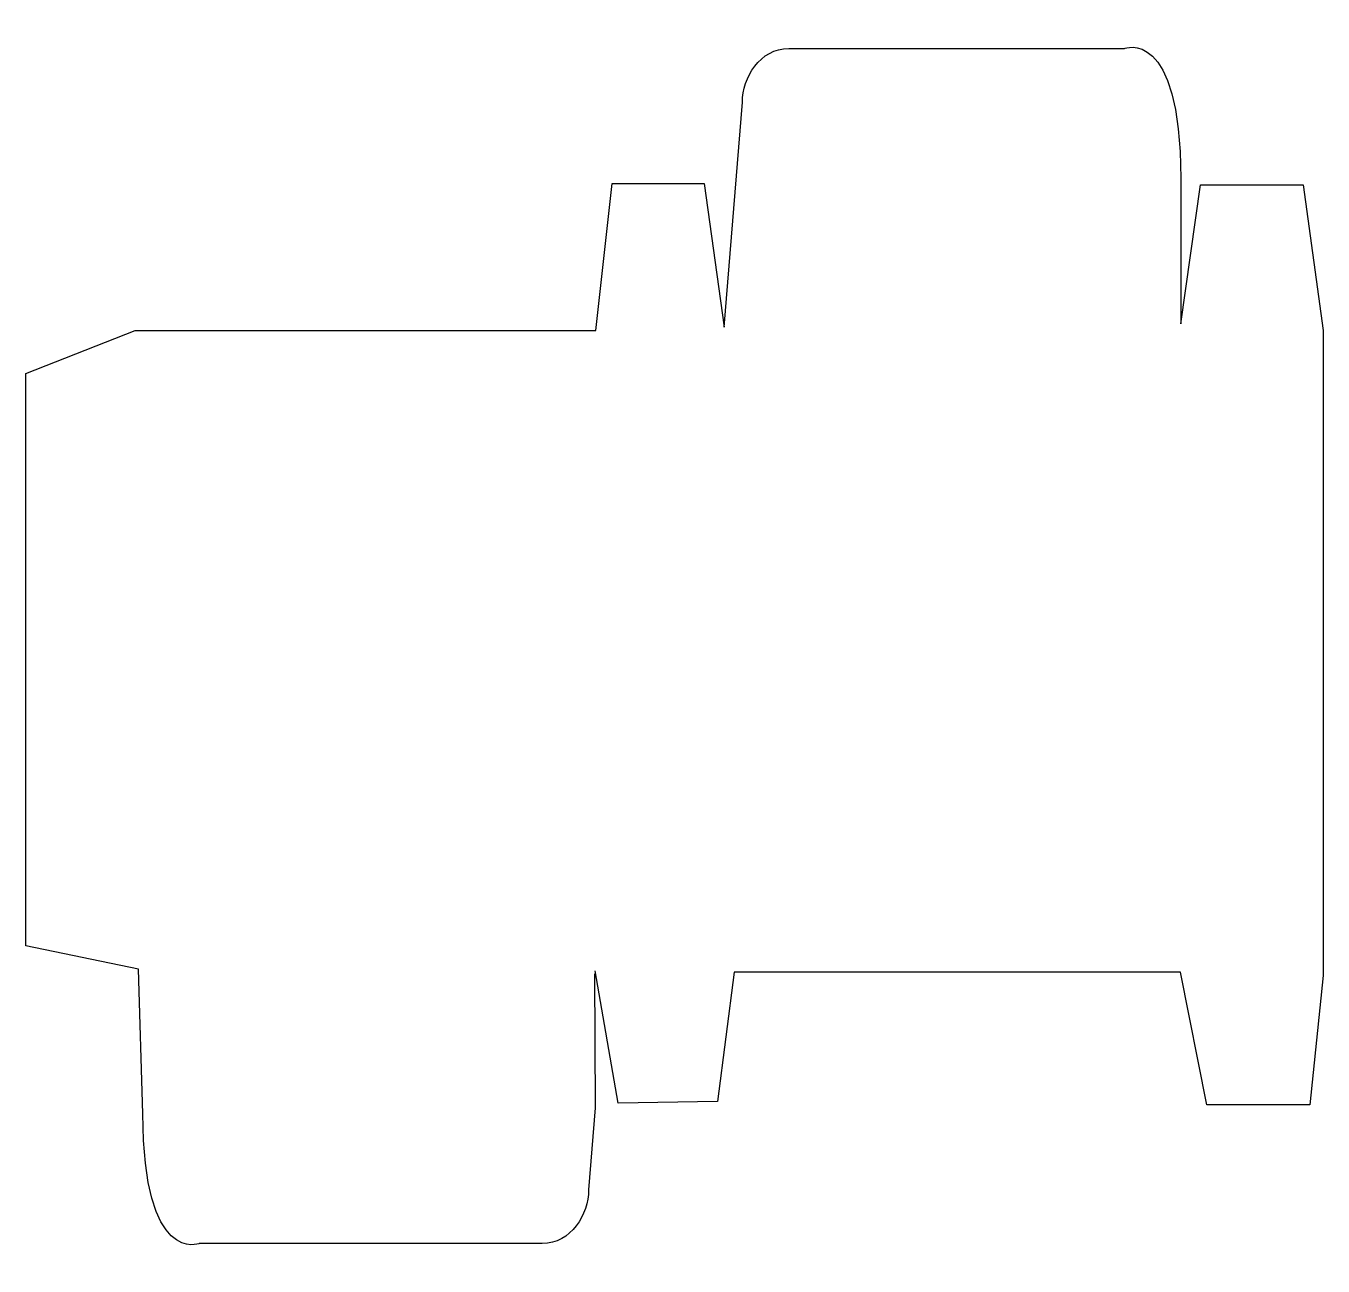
# Model space of a CAD drawing. Header units: centimetres. Extents: x -9.4 to 9.4, y -9 to 9.
import ezdxf

# ---------------------------------------------------------------- set-up
doc = ezdxf.new("R2010")
doc.units = ezdxf.units.CM
doc.header["$MEASUREMENT"] = 0
doc.layers.add('Camada 1', color=7, linetype='Continuous')

msp = doc.modelspace()

# ---------------------------------------------------------------- linework, layer by layer
at = {"layer": 'Camada 1', "lineweight": 25}
msp.add_open_spline([(-1.15893, -4.76073), (-1.15893, -4.76073), (-1.15277, -6.70576), (-1.15277, -6.70576), (-1.15277, -6.70576), (-1.15277, -6.70576), (-1.24672, -7.89546), (-1.24672, -7.89546), (-1.24672, -7.89546), (-1.24672, -8.24595), (-1.50125, -8.67408), (-1.91913, -8.67408), (-1.91913, -8.67408), (-1.91913, -8.67408), (-6.62514, -8.67408), (-6.89904, -8.67408), (-6.89904, -8.67408), (-6.88991, -8.67408), (-7.71554, -9.00015), (-7.71554, -6.79075), (-7.71554, -6.79075), (-7.71554, -6.79075), (-7.78087, -4.6885), (-7.78087, -4.6885), (-7.78087, -4.6885), (-7.78087, -4.6885), (-9.41393, -4.35224), (-9.41393, -4.35224), (-9.41393, -4.35224), (-9.41393, -4.35224), (-9.41393, 3.95695), (-9.41393, 3.95695), (-9.41393, 3.95695), (-9.41393, 3.95695), (-7.82892, 4.58137), (-7.82892, 4.58137), (-7.82892, 4.58137), (-7.82892, 4.58137), (-1.14258, 4.58137), (-1.14258, 4.58137), (-1.14258, 4.58137), (-1.14258, 4.58137), (-0.90242, 6.71492), (-0.90242, 6.71492), (-0.90242, 6.71492), (-0.90242, 6.71492), (0.43225, 6.71491), (0.43225, 6.71491), (0.43225, 6.71491), (0.43225, 6.71491), (0.72049, 4.62936), (0.72049, 4.62936), (0.72049, 4.62936), (0.72049, 4.62936), (0.98595, 7.89543), (0.98595, 7.89543), (0.98595, 7.89543), (0.98595, 8.24592), (1.24048, 8.67402), (1.65839, 8.67402), (1.65839, 8.67402), (1.65839, 8.67402), (6.2582, 8.67402), (6.53209, 8.67402), (6.53209, 8.67402), (6.52296, 8.67402), (7.34859, 9.00009), (7.34859, 6.79069), (7.34859, 6.79069), (7.34859, 6.79069), (7.34859, 4.67741), (7.34859, 4.67741), (7.34859, 4.67741), (7.34859, 4.67741), (7.63683, 6.69467), (7.63683, 6.69467), (7.63683, 6.69467), (7.63683, 6.69467), (9.12574, 6.69467), (9.12574, 6.69467), (9.12574, 6.69467), (9.12574, 6.69467), (9.41392, 4.58134), (9.41392, 4.58134), (9.41392, 4.58134), (9.41392, 4.58134), (9.41392, -4.78457), (9.41392, -4.78457), (9.41392, -4.78457), (9.41392, -4.78457), (9.22181, -6.65777), (9.22181, -6.65777), (9.22181, -6.65777), (9.22181, -6.65777), (7.72782, -6.65776), (7.72782, -6.65776), (7.72782, -6.65776), (7.72782, -6.65776), (7.34359, -4.73651), (7.34359, -4.73651), (7.34359, -4.73651), (7.34359, -4.73651), (0.86458, -4.73652), (0.86458, -4.73652), (0.86458, -4.73652), (0.86458, -4.73652), (0.62442, -6.60969), (0.62442, -6.60969), (0.62442, -6.60969), (0.62442, -6.60969), (-0.81647, -6.63615), (-0.81647, -6.63615), (-0.81647, -6.63615), (-0.81647, -6.63615), (-1.1527, -4.71498), (-1.1527, -4.71498)], degree=3, knots=[0, 0, 0, 0, 0.03333333, 0.03333333, 0.03333333, 0.03333333, 0.06666667, 0.06666667, 0.06666667, 0.06666667, 0.1, 0.1, 0.1, 0.1, 0.13333333, 0.13333333, 0.13333333, 0.13333333, 0.16666667, 0.16666667, 0.16666667, 0.16666667, 0.2, 0.2, 0.2, 0.2, 0.23333333, 0.23333333, 0.23333333, 0.23333333, 0.26666667, 0.26666667, 0.26666667, 0.26666667, 0.3, 0.3, 0.3, 0.3, 0.33333333, 0.33333333, 0.33333333, 0.33333333, 0.36666667, 0.36666667, 0.36666667, 0.36666667, 0.4, 0.4, 0.4, 0.4, 0.43333333, 0.43333333, 0.43333333, 0.43333333, 0.46666667, 0.46666667, 0.46666667, 0.46666667, 0.5, 0.5, 0.5, 0.5, 0.53333333, 0.53333333, 0.53333333, 0.53333333, 0.56666667, 0.56666667, 0.56666667, 0.56666667, 0.6, 0.6, 0.6, 0.6, 0.63333333, 0.63333333, 0.63333333, 0.63333333, 0.66666667, 0.66666667, 0.66666667, 0.66666667, 0.7, 0.7, 0.7, 0.7, 0.73333333, 0.73333333, 0.73333333, 0.73333333, 0.76666667, 0.76666667, 0.76666667, 0.76666667, 0.8, 0.8, 0.8, 0.8, 0.83333333, 0.83333333, 0.83333333, 0.83333333, 0.86666667, 0.86666667, 0.86666667, 0.86666667, 0.9, 0.9, 0.9, 0.9, 0.93333333, 0.93333333, 0.93333333, 0.93333333, 1, 1, 1, 1], dxfattribs=at)

doc.saveas('drawing.dxf')
